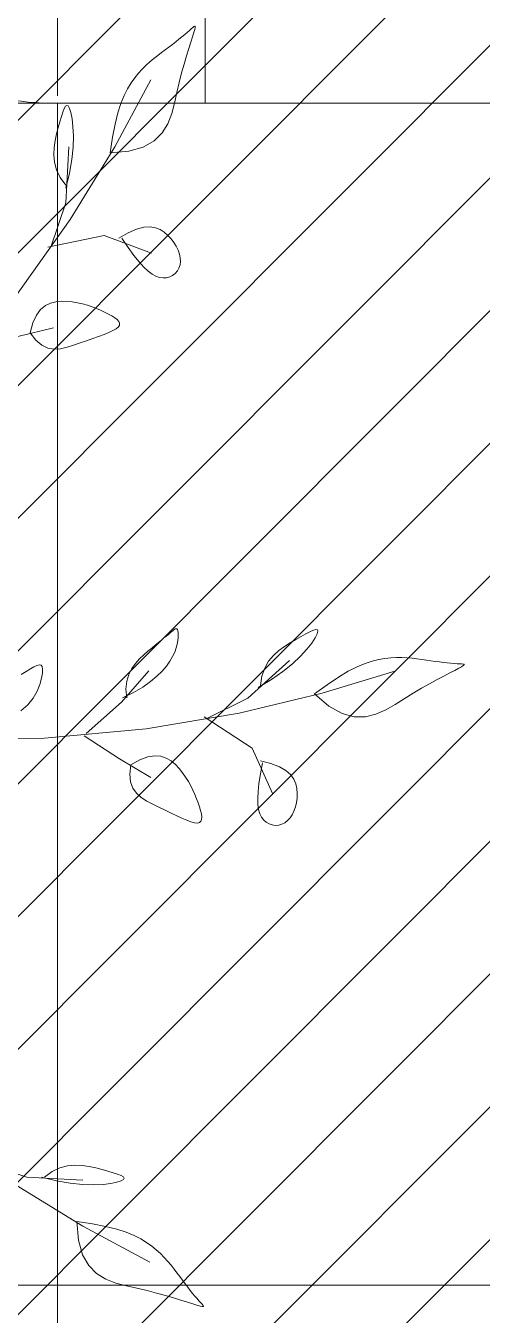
# Model space of a CAD drawing. Header units: centimetres. Extents: x -26724 to 60145, y -23645 to 6771.
# Drawn here: x -14875.8 to -14844.8, y 998.9 to 1086.1 of the extents above; entities that cross this region are included whole.
import ezdxf

# ---------------------------------------------------------------- set-up
doc = ezdxf.new("R2010")
doc.units = ezdxf.units.CM
for name, pattern in [('AUSGEZOGEN', [0]), ('DALEKOVOD_VN', [5, 2.5, -2.5]), ('PUNKT2_S9', [0.35, 0.15, -0.1, 0, -0.1])]:
    doc.linetypes.add(name, pattern=pattern)
doc.layers.add('3.IZGLED 2', color=7, linetype='Continuous', lineweight=9, true_color=0x4a4a4a)
doc.layers.add('4.KOTE', color=88, linetype='Continuous', lineweight=15)
doc.layers.add('Moebel', color=252, linetype='PUNKT2_S9', lineweight=13)

# ---------------------------------------------------------------- blocks, each defined once
blk = doc.blocks.new('ggggt')
at = {"layer": 'Moebel', "color": 91, "linetype": 'AUSGEZOGEN', "lineweight": 18, "transparency": 33554687}
for p, q in [((1609.661, 2035.884, 13.5), (1609.788, 2036.001, 13.5)), ((1609.788, 2036.001, 13.5), (1609.891, 2036.097, 13.5)), ((1609.891, 2036.097, 13.5), (1609.971, 2036.164, 13.5)), ((1609.971, 2036.164, 13.5), (1610.024, 2036.192, 13.5)), ((1610.051, 2036.099, 13.5), (1610.021, 2035.961, 13.5)), ((1610.024, 2036.192, 13.5), (1610.052, 2036.173, 13.5)), ((1610.052, 2036.173, 13.5), (1610.051, 2036.099, 13.5)), ((1608.512, 2034.951, 13.5), (1608.74, 2035.127, 13.5)), ((1608.74, 2035.127, 13.5), (1608.956, 2035.297, 13.5)), ((1608.956, 2035.297, 13.5), (1609.159, 2035.458, 13.5)), ((1609.159, 2035.458, 13.5), (1609.345, 2035.611, 13.5)), ((1609.345, 2035.611, 13.5), (1609.513, 2035.753, 13.5)), ((1609.513, 2035.753, 13.5), (1609.661, 2035.884, 13.5)), ((1609.872, 2035.461, 13.5), (1609.756, 2035.097, 13.5)), ((1609.962, 2035.751, 13.5), (1609.872, 2035.461, 13.5)), ((1610.021, 2035.961, 13.5), (1609.962, 2035.751, 13.5)), ((1607.515, 2034.199, 13.5), (1607.773, 2034.395, 13.5)), ((1607.773, 2034.395, 13.5), (1608.026, 2034.584, 13.5)), ((1608.026, 2034.584, 13.5), (1608.273, 2034.77, 13.5)), ((1608.273, 2034.77, 13.5), (1608.512, 2034.951, 13.5)), ((1609.62, 2034.664, 13.5), (1609.467, 2034.168, 13.5)), ((1609.756, 2035.097, 13.5), (1609.62, 2034.664, 13.5)), ((1606.468, 2033.277, 13.5), (1606.729, 2033.535, 13.5)), ((1606.729, 2033.535, 13.5), (1606.991, 2033.772, 13.5)), ((1606.991, 2033.772, 13.5), (1607.254, 2033.992, 13.5)), ((1607.254, 2033.992, 13.5), (1607.515, 2034.199, 13.5)), ((1609.305, 2033.616, 13.5), (1609.138, 2033.014, 13.5)), ((1609.467, 2034.168, 13.5), (1609.305, 2033.616, 13.5)), ((1604.616, 2028.018, 13.5), (1607.041, 2032.546, 13.5)), ((1605.71, 2032.342, 13.5), (1605.957, 2032.685, 13.5)), ((1605.957, 2032.685, 13.5), (1606.21, 2032.995, 13.5)), ((1606.21, 2032.995, 13.5), (1606.468, 2033.277, 13.5)), ((1609.138, 2033.014, 13.5), (1608.971, 2032.369, 13.5)), ((1605.241, 2031.493, 13.5), (1605.471, 2031.95, 13.5)), ((1605.471, 2031.95, 13.5), (1605.71, 2032.342, 13.5)), ((1608.81, 2031.686, 13.5), (1608.652, 2030.976, 13.5)), ((1608.971, 2032.369, 13.5), (1608.81, 2031.686, 13.5)), ((1601.178, 2030.607, 13.5), (1601.266, 2030.762, 13.5)), ((1601.266, 2030.762, 13.5), (1601.354, 2030.824, 13.5)), ((1601.354, 2030.824, 13.5), (1601.443, 2030.781, 13.5)), ((1601.443, 2030.781, 13.5), (1601.535, 2030.62, 13.5)), ((1604.816, 2030.313, 13.5), (1605.022, 2030.953, 13.5)), ((1605.022, 2030.953, 13.5), (1605.241, 2031.493, 13.5)), ((1608.652, 2030.976, 13.5), (1608.463, 2030.264, 13.5)), ((1600.892, 2029.716, 13.5), (1600.993, 2030.072, 13.5)), ((1600.993, 2030.072, 13.5), (1601.087, 2030.373, 13.5)), ((1601.087, 2030.373, 13.5), (1601.178, 2030.607, 13.5)), ((1601.535, 2030.62, 13.5), (1601.629, 2030.33, 13.5)), ((1601.629, 2030.33, 13.5), (1601.714, 2029.917, 13.5)), ((1601.714, 2029.917, 13.5), (1601.777, 2029.386, 13.5)), ((1604.624, 2029.556, 13.5), (1604.816, 2030.313, 13.5)), ((1608.463, 2030.264, 13.5), (1608.199, 2029.58, 13.5)), ((1600.67, 2028.895, 13.5), (1600.784, 2029.32, 13.5)), ((1600.784, 2029.32, 13.5), (1600.892, 2029.716, 13.5)), ((1601.777, 2029.386, 13.5), (1601.804, 2028.746, 13.5)), ((1604.447, 2028.664, 13.5), (1604.624, 2029.556, 13.5)), ((1608.199, 2029.58, 13.5), (1607.82, 2028.954, 13.5)), ((1600.493, 2027.973, 13.5), (1600.566, 2028.444, 13.5)), ((1600.566, 2028.444, 13.5), (1600.67, 2028.895, 13.5)), ((1601.804, 2028.746, 13.5), (1601.782, 2028.002, 13.5)), ((1604.288, 2027.621, 13.5), (1604.447, 2028.664, 13.5)), ((1607.281, 2028.415, 13.5), (1606.541, 2027.994, 13.5)), ((1607.82, 2028.954, 13.5), (1607.281, 2028.415, 13.5)), ((1600.471, 2027.484, 13.5), (1600.493, 2027.973, 13.5)), ((1600.519, 2026.981, 13.5), (1600.471, 2027.484, 13.5)), ((1601.284, 2024.223, 13.5), (1601.485, 2028.021, 13.5)), ((1601.589, 2023.089, 13.5), (1604.616, 2028.018, 13.5)), ((1601.782, 2028.002, 13.5), (1601.697, 2027.162, 13.5)), ((1605.558, 2027.719, 13.5), (1604.288, 2027.621, 13.5)), ((1604.288, 2027.621, 13.5), (1604.288, 2027.621, 13.5)), ((1606.541, 2027.994, 13.5), (1605.558, 2027.719, 13.5)), ((1600.657, 2026.467, 13.5), (1600.519, 2026.981, 13.5)), ((1600.906, 2025.946, 13.5), (1600.657, 2026.467, 13.5)), ((1601.697, 2027.162, 13.5), (1601.535, 2026.233, 13.5)), ((1601.284, 2025.422, 13.5), (1600.906, 2025.946, 13.5)), ((1601.535, 2026.233, 13.5), (1601.284, 2025.222, 13.5)), ((1600.283, 2021.224, 13.5), (1601.284, 2024.223, 13.5)), ((1597.891, 2017.891, 13.5), (1601.589, 2023.089, 13.5)), ((1600.083, 2021.224, 13.5), (1603.888, 2022.024, 13.5)), ((1603.888, 2022.024, 13.5), (1607.092, 2020.824, 13.5)), ((1604.889, 2021.824, 13.5), (1605.524, 2022.201, 13.5)), ((1605.524, 2022.201, 13.5), (1606.081, 2022.445, 13.5)), ((1606.081, 2022.445, 13.5), (1606.569, 2022.572, 13.5)), ((1606.569, 2022.572, 13.5), (1606.994, 2022.599, 13.5)), ((1606.994, 2022.599, 13.5), (1607.363, 2022.54, 13.5)), ((1607.363, 2022.54, 13.5), (1607.684, 2022.414, 13.5)), ((1607.684, 2022.414, 13.5), (1607.964, 2022.237, 13.5)), ((1607.964, 2022.237, 13.5), (1608.21, 2022.024, 13.5)), ((1608.21, 2022.024, 13.5), (1608.428, 2021.79, 13.5)), ((1605.517, 2021.2, 13.5), (1605.089, 2021.824, 13.5)), ((1605.903, 2020.672, 13.5), (1605.517, 2021.2, 13.5)), ((1608.428, 2021.79, 13.5), (1608.617, 2021.543, 13.5)), ((1608.617, 2021.543, 13.5), (1608.775, 2021.286, 13.5)), ((1608.775, 2021.286, 13.5), (1608.9, 2021.024, 13.5)), ((1606.253, 2020.235, 13.5), (1605.903, 2020.672, 13.5)), ((1608.9, 2021.024, 13.5), (1608.99, 2020.763, 13.5)), ((1608.99, 2020.763, 13.5), (1609.043, 2020.506, 13.5)), ((1609.043, 2020.506, 13.5), (1609.056, 2020.258, 13.5)), ((1606.572, 2019.881, 13.5), (1606.253, 2020.235, 13.5)), ((1606.865, 2019.605, 13.5), (1606.572, 2019.881, 13.5)), ((1607.138, 2019.399, 13.5), (1606.865, 2019.605, 13.5)), ((1607.395, 2019.258, 13.5), (1607.138, 2019.399, 13.5)), ((1608.702, 2019.453, 13.5), (1608.529, 2019.319, 13.5)), ((1608.846, 2019.618, 13.5), (1608.702, 2019.453, 13.5)), ((1608.956, 2019.81, 13.5), (1608.846, 2019.618, 13.5)), ((1609.027, 2020.025, 13.5), (1608.956, 2019.81, 13.5)), ((1609.056, 2020.258, 13.5), (1609.027, 2020.025, 13.5)), ((1607.642, 2019.175, 13.5), (1607.395, 2019.258, 13.5)), ((1607.883, 2019.144, 13.5), (1607.642, 2019.175, 13.5)), ((1608.114, 2019.16, 13.5), (1607.883, 2019.144, 13.5)), ((1608.331, 2019.22, 13.5), (1608.114, 2019.16, 13.5)), ((1608.529, 2019.319, 13.5), (1608.331, 2019.22, 13.5)), ((1599.3, 2016.613, 13.5), (1599.585, 2016.998, 13.5)), ((1599.585, 2016.998, 13.5), (1599.906, 2017.268, 13.5)), ((1599.906, 2017.268, 13.5), (1600.254, 2017.441, 13.5)), ((1600.254, 2017.441, 13.5), (1600.62, 2017.535, 13.5)), ((1600.62, 2017.535, 13.5), (1600.995, 2017.569, 13.5)), ((1600.995, 2017.569, 13.5), (1601.368, 2017.559, 13.5)), ((1601.368, 2017.559, 13.5), (1601.731, 2017.522, 13.5)), ((1601.731, 2017.522, 13.5), (1602.084, 2017.463, 13.5)), ((1602.084, 2017.463, 13.5), (1602.424, 2017.386, 13.5)), ((1602.424, 2017.386, 13.5), (1602.751, 2017.293, 13.5)), ((1602.751, 2017.293, 13.5), (1603.065, 2017.187, 13.5)), ((1603.065, 2017.187, 13.5), (1603.365, 2017.072, 13.5)), ((1603.365, 2017.072, 13.5), (1603.65, 2016.951, 13.5)), ((1603.65, 2016.951, 13.5), (1603.921, 2016.826, 13.5)), ((1603.921, 2016.826, 13.5), (1604.175, 2016.701, 13.5)), ((1598.881, 2015.427, 13.5), (1599.063, 2016.095, 13.5)), ((1599.063, 2016.095, 13.5), (1599.3, 2016.613, 13.5)), ((1604.175, 2016.701, 13.5), (1604.405, 2016.576, 13.5)), ((1604.405, 2016.576, 13.5), (1604.604, 2016.451, 13.5)), ((1604.604, 2016.451, 13.5), (1604.764, 2016.327, 13.5)), ((1604.764, 2016.327, 13.5), (1604.877, 2016.202, 13.5)), ((1604.93, 2015.952, 13.5), (1604.855, 2015.827, 13.5)), ((1604.877, 2016.202, 13.5), (1604.935, 2016.077, 13.5)), ((1604.935, 2016.077, 13.5), (1604.93, 2015.952, 13.5)), ((1598.046, 2015.177, 13.5), (1600.449, 2015.776, 13.5)), ((1599.266, 2014.921, 13.5), (1598.881, 2015.427, 13.5)), ((1598.881, 2015.427, 13.5), (1598.881, 2015.427, 13.5)), ((1603.11, 2015.042, 13.5), (1602.687, 2014.896, 13.5)), ((1603.51, 2015.182, 13.5), (1603.11, 2015.042, 13.5)), ((1603.879, 2015.317, 13.5), (1603.51, 2015.182, 13.5)), ((1604.208, 2015.448, 13.5), (1603.879, 2015.317, 13.5)), ((1604.486, 2015.576, 13.5), (1604.208, 2015.448, 13.5)), ((1604.705, 2015.702, 13.5), (1604.486, 2015.576, 13.5)), ((1604.855, 2015.827, 13.5), (1604.705, 2015.702, 13.5)), ((1599.666, 2014.587, 13.5), (1599.266, 2014.921, 13.5)), ((1600.08, 2014.398, 13.5), (1599.666, 2014.587, 13.5)), ((1600.504, 2014.33, 13.5), (1600.08, 2014.398, 13.5)), ((1600.936, 2014.355, 13.5), (1600.504, 2014.33, 13.5)), ((1601.374, 2014.45, 13.5), (1600.936, 2014.355, 13.5)), ((1601.813, 2014.588, 13.5), (1601.374, 2014.45, 13.5)), ((1602.252, 2014.744, 13.5), (1601.813, 2014.588, 13.5)), ((1602.687, 2014.896, 13.5), (1602.252, 2014.744, 13.5)), ((1608.097, 1994.906, 13.5), (1608.237, 1995.022, 13.5)), ((1608.237, 1995.022, 13.5), (1608.36, 1995.125, 13.5)), ((1608.36, 1995.125, 13.5), (1608.467, 1995.216, 13.5)), ((1608.467, 1995.216, 13.5), (1608.56, 1995.292, 13.5)), ((1608.56, 1995.292, 13.5), (1608.64, 1995.352, 13.5)), ((1608.64, 1995.352, 13.5), (1608.707, 1995.39, 13.5)), ((1608.707, 1995.39, 13.5), (1608.764, 1995.403, 13.5)), ((1608.764, 1995.403, 13.5), (1608.81, 1995.389, 13.5)), ((1608.81, 1995.389, 13.5), (1608.848, 1995.345, 13.5)), ((1608.848, 1995.345, 13.5), (1608.878, 1995.266, 13.5)), ((1608.878, 1995.266, 13.5), (1608.901, 1995.15, 13.5)), ((1608.901, 1995.15, 13.5), (1608.913, 1995, 13.5)), ((1608.913, 1995, 13.5), (1608.91, 1994.817, 13.5)), ((1617.229, 1994.873, 13.5), (1617.551, 1995.053, 13.5)), ((1617.551, 1995.053, 13.5), (1617.831, 1995.199, 13.5)), ((1617.831, 1995.199, 13.5), (1618.061, 1995.301, 13.5)), ((1618.061, 1995.301, 13.5), (1618.233, 1995.348, 13.5)), ((1618.322, 1995.057, 13.5), (1618.184, 1994.786, 13.5)), ((1618.233, 1995.348, 13.5), (1618.339, 1995.33, 13.5)), ((1618.371, 1995.236, 13.5), (1618.322, 1995.057, 13.5)), ((1618.339, 1995.33, 13.5), (1618.371, 1995.236, 13.5)), ((1606.852, 1993.876, 13.5), (1607.113, 1994.095, 13.5)), ((1607.113, 1994.095, 13.5), (1607.352, 1994.293, 13.5)), ((1607.352, 1994.293, 13.5), (1607.569, 1994.472, 13.5)), ((1607.569, 1994.472, 13.5), (1607.765, 1994.633, 13.5)), ((1607.765, 1994.633, 13.5), (1607.94, 1994.777, 13.5)), ((1607.94, 1994.777, 13.5), (1608.097, 1994.906, 13.5)), ((1608.77, 1994.105, 13.5), (1608.666, 1993.822, 13.5)), ((1608.842, 1994.367, 13.5), (1608.77, 1994.105, 13.5)), ((1608.888, 1994.605, 13.5), (1608.842, 1994.367, 13.5)), ((1608.91, 1994.817, 13.5), (1608.888, 1994.605, 13.5)), ((1615.714, 1993.922, 13.5), (1616.099, 1994.204, 13.5)), ((1616.099, 1994.204, 13.5), (1616.49, 1994.449, 13.5)), ((1616.49, 1994.449, 13.5), (1616.872, 1994.669, 13.5)), ((1616.872, 1994.669, 13.5), (1617.229, 1994.873, 13.5)), ((1617.952, 1994.434, 13.5), (1617.621, 1994.014, 13.5)), ((1618.184, 1994.786, 13.5), (1617.952, 1994.434, 13.5)), ((1606.001, 1993.055, 13.5), (1606.279, 1993.363, 13.5)), ((1606.279, 1993.363, 13.5), (1606.568, 1993.634, 13.5)), ((1606.568, 1993.634, 13.5), (1606.852, 1993.876, 13.5)), ((1608.526, 1993.521, 13.5), (1608.346, 1993.204, 13.5)), ((1608.666, 1993.822, 13.5), (1608.526, 1993.521, 13.5)), ((1613.621, 1990.711, 13.5), (1616.449, 1993.255, 13.5)), ((1615.03, 1993.202, 13.5), (1615.352, 1993.592, 13.5)), ((1615.352, 1993.592, 13.5), (1615.714, 1993.922, 13.5)), ((1617.187, 1993.542, 13.5), (1616.645, 1993.031, 13.5)), ((1617.621, 1994.014, 13.5), (1617.187, 1993.542, 13.5)), ((1622.046, 1993.215, 13.5), (1622.492, 1993.323, 13.5)), ((1622.492, 1993.323, 13.5), (1622.909, 1993.391, 13.5)), ((1622.909, 1993.391, 13.5), (1623.307, 1993.431, 13.5)), ((1623.307, 1993.431, 13.5), (1623.689, 1993.448, 13.5)), ((1623.689, 1993.448, 13.5), (1624.056, 1993.446, 13.5)), ((1624.056, 1993.446, 13.5), (1624.41, 1993.428, 13.5)), ((1624.41, 1993.428, 13.5), (1624.751, 1993.398, 13.5)), ((1624.751, 1993.398, 13.5), (1625.081, 1993.359, 13.5)), ((1625.081, 1993.359, 13.5), (1625.402, 1993.316, 13.5)), ((1625.402, 1993.316, 13.5), (1625.715, 1993.271, 13.5)), ((1625.715, 1993.271, 13.5), (1626.021, 1993.227, 13.5)), ((1626.021, 1993.227, 13.5), (1626.318, 1993.187, 13.5)), ((1598.274, 1992.306, 13.5), (1598.6, 1992.516, 13.5)), ((1598.6, 1992.516, 13.5), (1598.888, 1992.693, 13.5)), ((1598.888, 1992.693, 13.5), (1599.134, 1992.832, 13.5)), ((1599.134, 1992.832, 13.5), (1599.338, 1992.923, 13.5)), ((1599.338, 1992.923, 13.5), (1599.499, 1992.96, 13.5)), ((1599.499, 1992.96, 13.5), (1599.616, 1992.934, 13.5)), ((1599.616, 1992.934, 13.5), (1599.691, 1992.836, 13.5)), ((1599.708, 1992.397, 13.5), (1599.649, 1992.045, 13.5)), ((1599.691, 1992.836, 13.5), (1599.721, 1992.66, 13.5)), ((1599.721, 1992.66, 13.5), (1599.708, 1992.397, 13.5)), ((1605.073, 1990.424, 13.5), (1606.911, 1992.544, 13.5)), ((1605.553, 1992.302, 13.5), (1605.753, 1992.704, 13.5)), ((1605.753, 1992.704, 13.5), (1606.001, 1993.055, 13.5)), ((1607.826, 1992.532, 13.5), (1607.466, 1992.181, 13.5)), ((1608.115, 1992.874, 13.5), (1607.826, 1992.532, 13.5)), ((1608.346, 1993.204, 13.5), (1608.115, 1992.874, 13.5)), ((1614.572, 1992.197, 13.5), (1614.765, 1992.741, 13.5)), ((1614.765, 1992.741, 13.5), (1615.03, 1993.202, 13.5)), ((1615.991, 1992.498, 13.5), (1615.221, 1991.955, 13.5)), ((1616.645, 1993.031, 13.5), (1615.991, 1992.498, 13.5)), ((1618.661, 1991.039, 13.5), (1623.577, 1992.526, 13.5)), ((1619.754, 1992.12, 13.5), (1620.425, 1992.52, 13.5)), ((1620.425, 1992.52, 13.5), (1621.024, 1992.827, 13.5)), ((1621.024, 1992.827, 13.5), (1621.56, 1993.054, 13.5)), ((1621.56, 1993.054, 13.5), (1622.046, 1993.215, 13.5)), ((1626.318, 1993.187, 13.5), (1626.604, 1993.15, 13.5)), ((1626.604, 1993.15, 13.5), (1626.877, 1993.116, 13.5)), ((1626.877, 1993.116, 13.5), (1627.134, 1993.087, 13.5)), ((1627.301, 1992.409, 13.5), (1626.898, 1992.2, 13.5)), ((1627.134, 1993.087, 13.5), (1627.374, 1993.064, 13.5)), ((1627.641, 1992.585, 13.5), (1627.301, 1992.409, 13.5)), ((1627.374, 1993.064, 13.5), (1627.593, 1993.045, 13.5)), ((1627.593, 1993.045, 13.5), (1627.791, 1993.033, 13.5)), ((1627.909, 1992.726, 13.5), (1627.641, 1992.585, 13.5)), ((1627.791, 1993.033, 13.5), (1627.963, 1993.026, 13.5)), ((1628.1, 1992.833, 13.5), (1627.909, 1992.726, 13.5)), ((1627.963, 1993.026, 13.5), (1628.104, 1993.021, 13.5)), ((1628.218, 1992.91, 13.5), (1628.1, 1992.833, 13.5)), ((1628.104, 1993.021, 13.5), (1628.207, 1993.012, 13.5)), ((1628.207, 1993.012, 13.5), (1628.265, 1992.994, 13.5)), ((1628.271, 1992.962, 13.5), (1628.218, 1992.91, 13.5)), ((1628.265, 1992.994, 13.5), (1628.271, 1992.962, 13.5)), ((1599.533, 1991.626, 13.5), (1599.347, 1991.169, 13.5)), ((1599.649, 1992.045, 13.5), (1599.533, 1991.626, 13.5)), ((1605.366, 1991.316, 13.5), (1605.418, 1991.842, 13.5)), ((1605.418, 1991.842, 13.5), (1605.553, 1992.302, 13.5)), ((1607.027, 1991.822, 13.5), (1606.498, 1991.457, 13.5)), ((1607.466, 1992.181, 13.5), (1607.027, 1991.822, 13.5)), ((1615.221, 1991.955, 13.5), (1614.328, 1991.418, 13.5)), ((1614.47, 1991.559, 13.5), (1614.572, 1992.197, 13.5)), ((1618.148, 1990.99, 13.5), (1618.999, 1991.615, 13.5)), ((1618.999, 1991.615, 13.5), (1619.754, 1992.12, 13.5)), ((1625.935, 1991.681, 13.5), (1625.392, 1991.374, 13.5)), ((1626.44, 1991.957, 13.5), (1625.935, 1991.681, 13.5)), ((1626.898, 1992.2, 13.5), (1626.44, 1991.957, 13.5)), ((1599.079, 1990.703, 13.5), (1598.716, 1990.255, 13.5)), ((1599.347, 1991.169, 13.5), (1599.079, 1990.703, 13.5)), ((1605.87, 1991.088, 13.5), (1605.133, 1990.718, 13.5)), ((1605.416, 1990.718, 13.5), (1605.366, 1991.316, 13.5)), ((1606.498, 1991.457, 13.5), (1605.87, 1991.088, 13.5)), ((1610.793, 1989.298, 13.5), (1613.621, 1990.711, 13.5)), ((1613.035, 1989.694, 13.5), (1618.661, 1991.039, 13.5)), ((1619.116, 1990.162, 13.5), (1618.148, 1990.99, 13.5)), ((1618.148, 1990.99, 13.5), (1618.148, 1990.99, 13.5)), ((1624.22, 1990.666, 13.5), (1623.606, 1990.276, 13.5)), ((1624.817, 1991.035, 13.5), (1624.22, 1990.666, 13.5)), ((1625.392, 1991.374, 13.5), (1624.817, 1991.035, 13.5)), ((1598.716, 1990.255, 13.5), (1598.245, 1989.855, 13.5)), ((1602.67, 1988.304, 13.5), (1605.073, 1990.424, 13.5)), ((1620.005, 1989.66, 13.5), (1619.116, 1990.162, 13.5)), ((1622.969, 1989.906, 13.5), (1622.299, 1989.609, 13.5)), ((1623.606, 1990.276, 13.5), (1622.969, 1989.906, 13.5)), ((1606.745, 1988.633, 13.5), (1613.035, 1989.694, 13.5)), ((1610.652, 1989.44, 13.5), (1613.907, 1987.315, 13.5)), ((1620.826, 1989.435, 13.5), (1620.005, 1989.66, 13.5)), ((1621.588, 1989.435, 13.5), (1620.826, 1989.435, 13.5)), ((1622.299, 1989.609, 13.5), (1621.588, 1989.435, 13.5)), ((1592.364, 1987.935, 13.5), (1599.839, 1988, 13.5)), ((1599.839, 1988, 13.5), (1606.745, 1988.633, 13.5)), ((1602.529, 1988.162, 13.5), (1604.935, 1986.604, 13.5)), ((1613.907, 1987.315, 13.5), (1615.325, 1984.201, 13.5)), ((1604.935, 1986.604, 13.5), (1607.058, 1985.329, 13.5)), ((1605.703, 1986.19, 13.5), (1606.304, 1986.535, 13.5)), ((1606.304, 1986.535, 13.5), (1606.838, 1986.733, 13.5)), ((1606.838, 1986.733, 13.5), (1607.311, 1986.804, 13.5)), ((1607.311, 1986.804, 13.5), (1607.729, 1986.768, 13.5)), ((1607.729, 1986.768, 13.5), (1608.097, 1986.644, 13.5)), ((1608.097, 1986.644, 13.5), (1608.423, 1986.452, 13.5)), ((1608.423, 1986.452, 13.5), (1608.712, 1986.211, 13.5)), ((1614.474, 1986.466, 13.5), (1615.19, 1986.284, 13.5)), ((1614.477, 1985.58, 13.5), (1614.616, 1986.324, 13.5)), ((1615.19, 1986.284, 13.5), (1615.757, 1986.062, 13.5)), ((1605.617, 1985.561, 13.5), (1605.703, 1986.19, 13.5)), ((1605.664, 1985.041, 13.5), (1605.617, 1985.561, 13.5)), ((1605.703, 1986.19, 13.5), (1605.703, 1986.19, 13.5)), ((1608.712, 1986.211, 13.5), (1608.969, 1985.94, 13.5)), ((1608.969, 1985.94, 13.5), (1609.2, 1985.657, 13.5)), ((1609.2, 1985.657, 13.5), (1609.407, 1985.366, 13.5)), ((1609.407, 1985.366, 13.5), (1609.593, 1985.071, 13.5)), ((1614.377, 1984.934, 13.5), (1614.477, 1985.58, 13.5)), ((1615.757, 1986.062, 13.5), (1616.191, 1985.807, 13.5)), ((1616.191, 1985.807, 13.5), (1616.51, 1985.525, 13.5)), ((1616.51, 1985.525, 13.5), (1616.73, 1985.223, 13.5)), ((1605.823, 1984.615, 13.5), (1605.664, 1985.041, 13.5)), ((1606.074, 1984.267, 13.5), (1605.823, 1984.615, 13.5)), ((1609.593, 1985.071, 13.5), (1609.758, 1984.774, 13.5)), ((1609.758, 1984.774, 13.5), (1609.905, 1984.477, 13.5)), ((1614.315, 1984.377, 13.5), (1614.377, 1984.934, 13.5)), ((1616.73, 1985.223, 13.5), (1616.868, 1984.907, 13.5)), ((1616.868, 1984.907, 13.5), (1616.94, 1984.583, 13.5)), ((1616.94, 1984.583, 13.5), (1616.963, 1984.259, 13.5)), ((1606.398, 1983.98, 13.5), (1606.074, 1984.267, 13.5)), ((1606.774, 1983.737, 13.5), (1606.398, 1983.98, 13.5)), ((1607.183, 1983.524, 13.5), (1606.774, 1983.737, 13.5)), ((1609.905, 1984.477, 13.5), (1610.036, 1984.183, 13.5)), ((1610.036, 1984.183, 13.5), (1610.152, 1983.896, 13.5)), ((1610.152, 1983.896, 13.5), (1610.256, 1983.616, 13.5)), ((1610.256, 1983.616, 13.5), (1610.347, 1983.349, 13.5)), ((1614.29, 1983.902, 13.5), (1614.315, 1984.377, 13.5)), ((1614.302, 1983.499, 13.5), (1614.29, 1983.902, 13.5)), ((1616.911, 1983.631, 13.5), (1616.841, 1983.338, 13.5)), ((1616.952, 1983.94, 13.5), (1616.911, 1983.631, 13.5)), ((1616.963, 1984.259, 13.5), (1616.952, 1983.94, 13.5)), ((1607.603, 1983.324, 13.5), (1607.183, 1983.524, 13.5)), ((1608.019, 1983.124, 13.5), (1607.603, 1983.324, 13.5)), ((1608.42, 1982.928, 13.5), (1608.019, 1983.124, 13.5)), ((1608.802, 1982.744, 13.5), (1608.42, 1982.928, 13.5)), ((1609.159, 1982.578, 13.5), (1608.802, 1982.744, 13.5)), ((1610.347, 1983.349, 13.5), (1610.421, 1983.097, 13.5)), ((1610.421, 1983.097, 13.5), (1610.474, 1982.868, 13.5)), ((1610.474, 1982.868, 13.5), (1610.498, 1982.667, 13.5)), ((1614.35, 1983.161, 13.5), (1614.302, 1983.499, 13.5)), ((1614.432, 1982.879, 13.5), (1614.35, 1983.161, 13.5)), ((1614.548, 1982.646, 13.5), (1614.432, 1982.879, 13.5)), ((1616.624, 1982.815, 13.5), (1616.479, 1982.597, 13.5)), ((1616.745, 1983.064, 13.5), (1616.624, 1982.815, 13.5)), ((1616.841, 1983.338, 13.5), (1616.745, 1983.064, 13.5)), ((1609.484, 1982.439, 13.5), (1609.159, 1982.578, 13.5)), ((1609.771, 1982.332, 13.5), (1609.484, 1982.439, 13.5)), ((1610.015, 1982.267, 13.5), (1609.771, 1982.332, 13.5)), ((1610.21, 1982.249, 13.5), (1610.015, 1982.267, 13.5)), ((1610.351, 1982.284, 13.5), (1610.21, 1982.249, 13.5)), ((1610.443, 1982.369, 13.5), (1610.351, 1982.284, 13.5)), ((1610.49, 1982.499, 13.5), (1610.443, 1982.369, 13.5)), ((1610.498, 1982.667, 13.5), (1610.49, 1982.499, 13.5)), ((1614.696, 1982.454, 13.5), (1614.548, 1982.646, 13.5)), ((1614.871, 1982.302, 13.5), (1614.696, 1982.454, 13.5)), ((1615.067, 1982.19, 13.5), (1614.871, 1982.302, 13.5)), ((1615.276, 1982.121, 13.5), (1615.067, 1982.19, 13.5)), ((1615.494, 1982.093, 13.5), (1615.276, 1982.121, 13.5)), ((1615.712, 1982.108, 13.5), (1615.494, 1982.093, 13.5)), ((1615.926, 1982.166, 13.5), (1615.712, 1982.108, 13.5)), ((1616.128, 1982.267, 13.5), (1615.926, 1982.166, 13.5)), ((1616.313, 1982.412, 13.5), (1616.128, 1982.267, 13.5)), ((1616.479, 1982.597, 13.5), (1616.313, 1982.412, 13.5)), ((1595.65, 1959.292, 13.5), (1598.649, 1958.291, 13.5)), ((1599.848, 1958.291, 13.5), (1600.372, 1958.669, 13.5)), ((1600.372, 1958.669, 13.5), (1600.893, 1958.918, 13.5)), ((1600.893, 1958.918, 13.5), (1601.406, 1959.056, 13.5)), ((1601.406, 1959.056, 13.5), (1601.91, 1959.104, 13.5)), ((1601.91, 1959.104, 13.5), (1602.399, 1959.082, 13.5)), ((1602.399, 1959.082, 13.5), (1602.87, 1959.009, 13.5)), ((1602.87, 1959.009, 13.5), (1603.32, 1958.905, 13.5)), ((1603.32, 1958.905, 13.5), (1603.746, 1958.791, 13.5)), ((1603.746, 1958.791, 13.5), (1604.142, 1958.683, 13.5)), ((1604.142, 1958.683, 13.5), (1604.497, 1958.582, 13.5)), ((1604.497, 1958.582, 13.5), (1604.799, 1958.488, 13.5)), ((1604.799, 1958.488, 13.5), (1605.033, 1958.397, 13.5)), ((1605.033, 1958.397, 13.5), (1605.188, 1958.309, 13.5)), ((1605.188, 1958.309, 13.5), (1605.25, 1958.221, 13.5)), ((1597.514, 1957.986, 13.5), (1602.444, 1954.959, 13.5)), ((1598.649, 1958.291, 13.5), (1602.447, 1958.09, 13.5)), ((1600.659, 1958.04, 13.5), (1599.648, 1958.291, 13.5)), ((1601.588, 1957.878, 13.5), (1600.659, 1958.04, 13.5)), ((1602.428, 1957.793, 13.5), (1601.588, 1957.878, 13.5)), ((1603.171, 1957.771, 13.5), (1602.428, 1957.793, 13.5)), ((1603.812, 1957.798, 13.5), (1603.171, 1957.771, 13.5)), ((1604.343, 1957.861, 13.5), (1603.812, 1957.798, 13.5)), ((1604.756, 1957.946, 13.5), (1604.343, 1957.861, 13.5)), ((1605.046, 1958.04, 13.5), (1604.756, 1957.946, 13.5)), ((1605.207, 1958.132, 13.5), (1605.046, 1958.04, 13.5)), ((1605.25, 1958.221, 13.5), (1605.207, 1958.132, 13.5)), ((1602.047, 1955.287, 13.5), (1603.09, 1955.128, 13.5)), ((1602.145, 1954.017, 13.5), (1602.047, 1955.287, 13.5)), ((1602.047, 1955.287, 13.5), (1602.047, 1955.287, 13.5)), ((1602.444, 1954.959, 13.5), (1606.972, 1952.534, 13.5)), ((1603.09, 1955.128, 13.5), (1603.981, 1954.951, 13.5)), ((1603.981, 1954.951, 13.5), (1604.739, 1954.759, 13.5)), ((1602.42, 1953.034, 13.5), (1602.145, 1954.017, 13.5)), ((1604.739, 1954.759, 13.5), (1605.379, 1954.553, 13.5)), ((1605.379, 1954.553, 13.5), (1605.919, 1954.334, 13.5)), ((1605.919, 1954.334, 13.5), (1606.376, 1954.104, 13.5)), ((1606.376, 1954.104, 13.5), (1606.768, 1953.865, 13.5)), ((1606.768, 1953.865, 13.5), (1607.111, 1953.618, 13.5)), ((1607.111, 1953.618, 13.5), (1607.421, 1953.365, 13.5)), ((1607.421, 1953.365, 13.5), (1607.703, 1953.107, 13.5)), ((1607.703, 1953.107, 13.5), (1607.961, 1952.846, 13.5)), ((1602.841, 1952.294, 13.5), (1602.42, 1953.034, 13.5)), ((1603.38, 1951.755, 13.5), (1602.841, 1952.294, 13.5)), ((1607.961, 1952.846, 13.5), (1608.198, 1952.584, 13.5)), ((1608.198, 1952.584, 13.5), (1608.418, 1952.321, 13.5)), ((1608.418, 1952.321, 13.5), (1608.625, 1952.06, 13.5)), ((1604.006, 1951.376, 13.5), (1603.38, 1951.755, 13.5)), ((1604.689, 1951.112, 13.5), (1604.006, 1951.376, 13.5)), ((1608.625, 1952.06, 13.5), (1608.821, 1951.802, 13.5)), ((1608.821, 1951.802, 13.5), (1609.01, 1951.549, 13.5)), ((1609.01, 1951.549, 13.5), (1609.196, 1951.302, 13.5)), ((1605.401, 1950.923, 13.5), (1604.689, 1951.112, 13.5)), ((1606.112, 1950.765, 13.5), (1605.401, 1950.923, 13.5)), ((1606.795, 1950.604, 13.5), (1606.112, 1950.765, 13.5)), ((1607.44, 1950.437, 13.5), (1606.795, 1950.604, 13.5)), ((1609.196, 1951.302, 13.5), (1609.377, 1951.063, 13.5)), ((1609.377, 1951.063, 13.5), (1609.553, 1950.835, 13.5)), ((1609.553, 1950.835, 13.5), (1609.722, 1950.619, 13.5)), ((1609.722, 1950.619, 13.5), (1609.884, 1950.416, 13.5)), ((1608.042, 1950.27, 13.5), (1607.44, 1950.437, 13.5)), ((1608.594, 1950.108, 13.5), (1608.042, 1950.27, 13.5)), ((1609.089, 1949.956, 13.5), (1608.594, 1950.108, 13.5)), ((1609.523, 1949.819, 13.5), (1609.089, 1949.956, 13.5)), ((1609.887, 1949.703, 13.5), (1609.523, 1949.819, 13.5)), ((1609.884, 1950.416, 13.5), (1610.036, 1950.23, 13.5)), ((1610.176, 1949.613, 13.5), (1609.887, 1949.703, 13.5)), ((1610.036, 1950.23, 13.5), (1610.179, 1950.062, 13.5)), ((1610.387, 1949.554, 13.5), (1610.176, 1949.613, 13.5)), ((1610.179, 1950.062, 13.5), (1610.31, 1949.914, 13.5)), ((1610.31, 1949.914, 13.5), (1610.427, 1949.787, 13.5)), ((1610.427, 1949.787, 13.5), (1610.523, 1949.684, 13.5)), ((1610.523, 1949.684, 13.5), (1610.59, 1949.604, 13.5)), ((1610.59, 1949.604, 13.5), (1610.618, 1949.551, 13.5)), ((1610.525, 1949.524, 13.5), (1610.387, 1949.554, 13.5)), ((1610.599, 1949.523, 13.5), (1610.525, 1949.524, 13.5)), ((1610.618, 1949.551, 13.5), (1610.599, 1949.523, 13.5))]:
    blk.add_line(p, q, dxfattribs=at)

msp = doc.modelspace()

# ---------------------------------------------------------------- hatches: boundary and pattern name
at = {"layer": '4.KOTE'}
h = msp.add_hatch(dxfattribs=at)
h.set_pattern_fill('ANSI31', color=38, scale=2)
h.set_pattern_definition([(45, (-510, 0), (-4.490128, 4.490128), [])])
h.paths.add_polyline_path([(-14468.703, 858.889), (-14613.703, 858.889), (-14613.703, 713.889), (-14693.703, 713.889), (-14693.703, 573.889), (-14878.703, 573.889), (-14878.703, 713.889), (-14893.703, 713.889), (-14893.703, 606.486), (-15018.703, 606.479), (-15018.703, 1818.889), (-14468.703, 1818.889)])
h.paths.add_polyline_path([(-15338.578, 1893.889), (-15648.599, 1893.889), (-15648.599, 2263.889), (-15338.578, 2263.889)])

# ---------------------------------------------------------------- linework, layer by layer
at = {"layer": '3.IZGLED 2', "linetype": 'DALEKOVOD_VN', "lineweight": 18, "ltscale": 3, "transparency": 33554687}
msp.add_line((-14873.6, 1643.889, 13.5), (-14873.6, 940.889, 13.5), dxfattribs=at)
at = {"layer": '3.IZGLED 2'}
for p, q in [((-14863.6, 1643.9, 13.5), (-14863.599, 1080.888, 13.5)), ((-14873.599, 1000.889, 13.5), (-14873.599, 940.889, 13.5))]:
    msp.add_line(p, q, dxfattribs=at)
at = {"layer": '3.IZGLED 2', "linetype": 'DALEKOVOD_VN', "ltscale": 10}
msp.add_line((-14873.599, 1000.889, 13.5), (-14968.599, 1000.889, 13.5), dxfattribs=at)
at = {"layer": '3.IZGLED 2', "elevation": 13.5}
msp.add_lwpolyline([(-14873.599, 1080.889), (-14898.933, 1080.889)], dxfattribs=at)
at = {"layer": '3.IZGLED 2', "ltscale": 12, "elevation": 13.5}
msp.add_lwpolyline([(-14873.599, 1080.889), (-14843.599, 1080.889), (-14843.599, 1000.889), (-14873.6, 1000.889)], close=True, dxfattribs=at)
at = {"layer": '3.IZGLED 2'}
msp.add_arc((-14873.766, 1100.721, 13.5), 19.834, 179.51789, 270.48211, dxfattribs=at)

# ---------------------------------------------------------------- block references
msp.add_blockref('ggggt', (-16474.329, -950.076, 13.5), dxfattribs=at)

doc.saveas('drawing.dxf')
